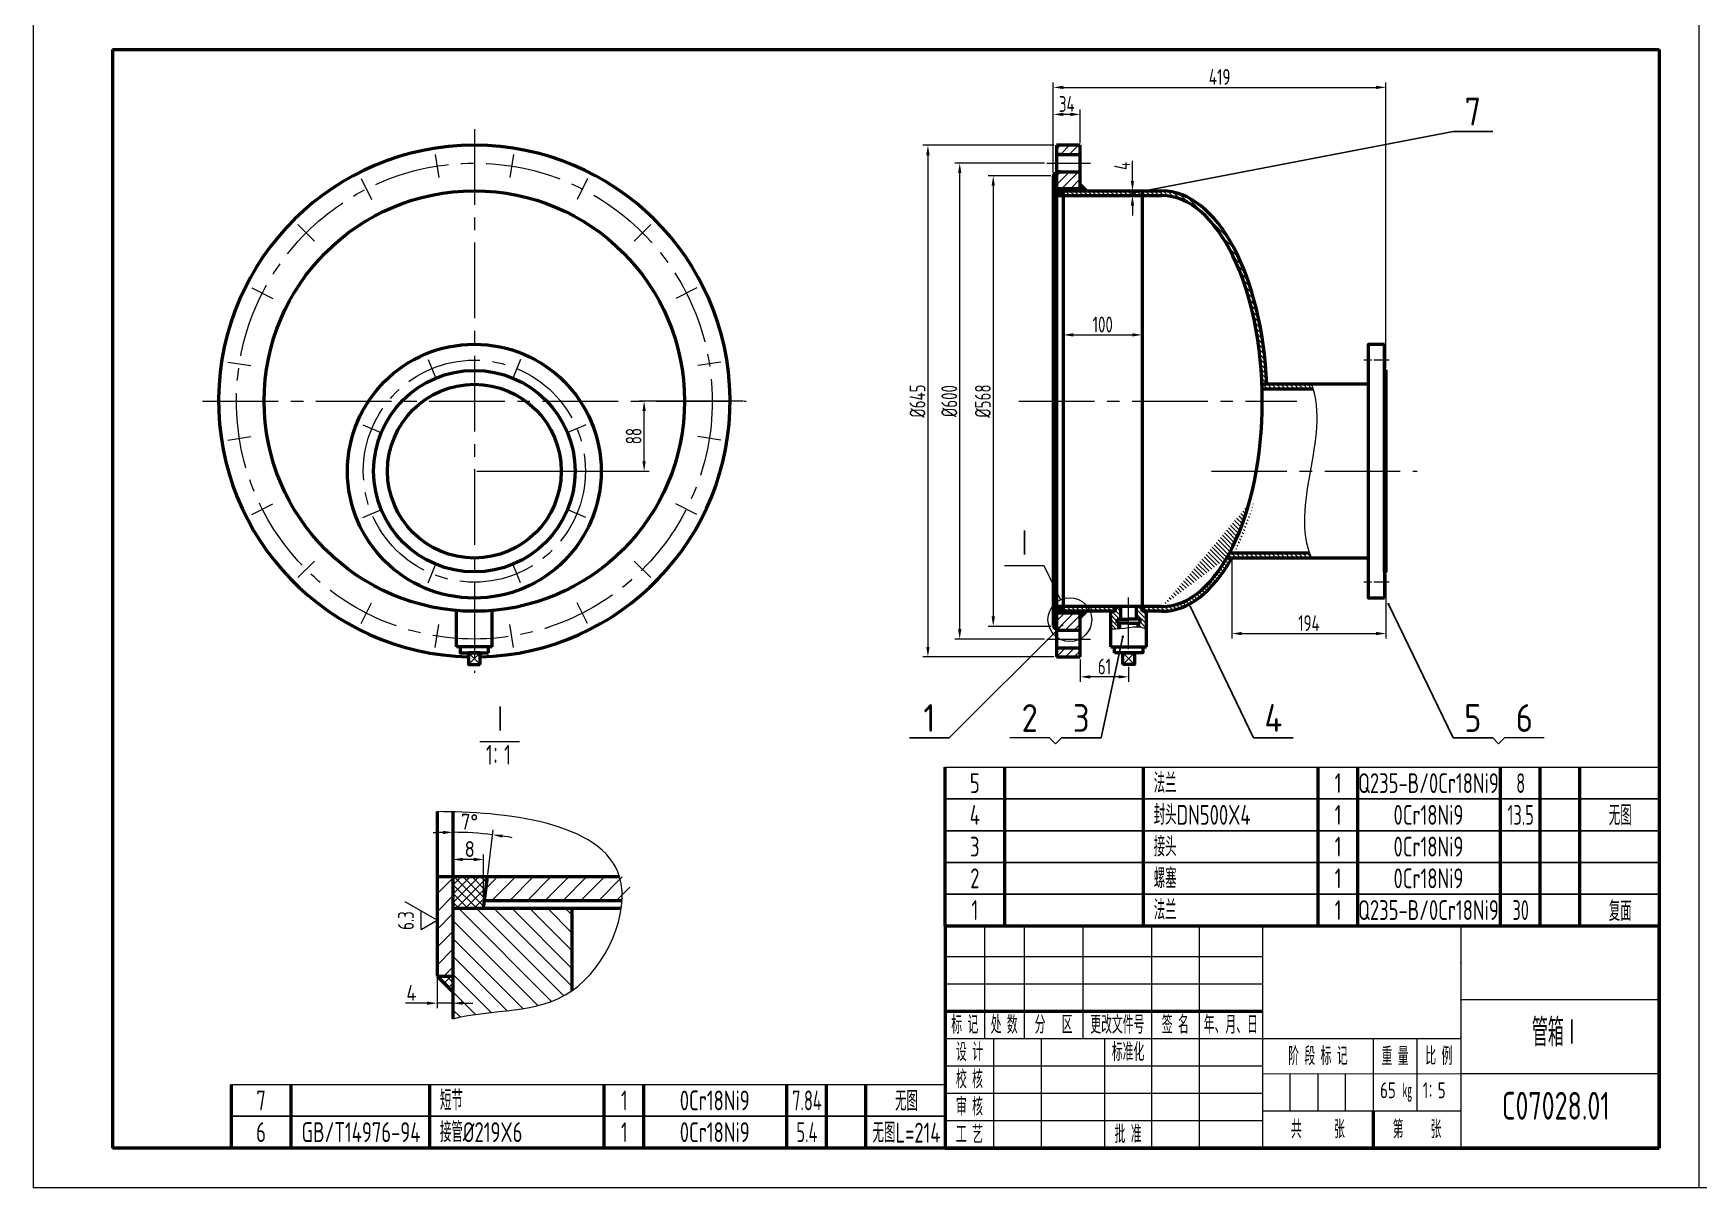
# Model space of a CAD drawing. Header units: millimetres. Extents: x 7535 to 9986, y -7836 to -7242.
# Drawn here: x 8235.3 to 8655.3, y -7836.4 to -7545.4 of the extents above; entities that cross this region are included whole.
import ezdxf
from ezdxf.enums import TextEntityAlignment as Align

# ---------------------------------------------------------------- set-up
doc = ezdxf.new("R2010")
doc.units = ezdxf.units.MM
doc.linetypes.add('CENTER2', pattern=[28.575, 19.05, -3.175, 3.175, -3.175])
for name, color, linetype, lineweight in [('中心线', 1, 'CENTER2', 15), ('剖面线', 2, 'Continuous', 20), ('尺寸线', 3, 'Continuous', 15), ('细实线', 4, 'Continuous', 15), ('轮廓线', 7, 'Continuous', 50)]:
    doc.layers.add(name, color=color, linetype=linetype, lineweight=lineweight)
doc.styles.add('HZ', font='gbenor.shx', dxfattribs={"bigfont": 'gbcbig.shx'})
doc.styles.add('工程字', font='gbenor.shx', dxfattribs={"width": 0.8, "bigfont": 'gbcbig.shx'})
doc.styles.add('文字3.5', font='SimSun.ttf', dxfattribs={"width": 0.5, "height": 3.5})
doc.styles.add('文字4.0', font='SimSun.ttf', dxfattribs={"width": 0.5, "height": 4})
doc.dimstyles.new('直径 1：5', dxfattribs={"dimtxt": 4, "dimasz": 2.5, "dimexe": 1.25, "dimexo": 0.625, "dimtad": 1, "dimdec": 0, "dimlfac": 5, "dimdsep": 46, "dimtxsty": '工程字', "dimcen": 2.5, "dimadec": 0, "dimazin": 0, "dimtfac": 1, "dimtdec": 0, "dimtmove": 0, "dimatfit": 0, "dimfxl": 0, "dimarcsym": 0})
pattern_1 = [(135, (17127.213, -282.8717), (1.12253202, 1.12253202), []), (45, (17127.213, -282.8717), (1.12253202, -1.12253202), [])]

# ---------------------------------------------------------------- blocks, each defined once
blk = doc.blocks.new('A3')
at = {"layer": '细实线'}
for p, q in [((-420, 297), (-420, 0)), ((-420, 297), (0, 297)), ((0, 297), (0, 0)), ((-180.15, 66), (-180.15, 37.6)), ((-170.15, 66), (-170.15, 37.6)), ((-155.23, 37.6), (-155.23, 66)), ((-137.99, 66), (-137.99, 10)), ((-126, 66), (-126, 10)), ((-109.99, 66), (-109.98, 10)), ((-59.99, 66), (-59.98, 10)), ((-190, 58.3), (-109.99, 58.3)), ((-190, 51.4), (-109.99, 51.4)), ((-10, 47.33), (-59.99, 47.32)), ((-190, 37.6), (-59.98, 37.6)), ((-177.82, 37.6), (-177.82, 10)), ((-165.82, 37.6), (-165.82, 10)), ((-149.82, 37.6), (-149.82, 10)), ((-82.07, 37.6), (-82.07, 19.33)), ((-71.07, 37.6), (-71.07, 19.33)), ((-190, 30.7), (-109.98, 30.7)), ((-59.98, 28.67), (-109.98, 28.66)), ((-103.12, 28.66), (-103.12, 19.33)), ((-96.01, 28.66), (-96.01, 19.33)), ((-89.12, 28.66), (-89.12, 19.33)), ((-10, 28.67), (-59.98, 28.67)), ((-190, 23.8), (-109.98, 23.8)), ((-190, 16.9), (-109.98, 16.9)), ((-59.98, 19.33), (-109.98, 19.32)), ((0, 0), (-420, 0))]:
    blk.add_line(p, q, dxfattribs=at)
for p in [(-59.99, 56.67), (-59.99, 47.33), (-10, 47.33), (-59.98, 38), (-59.98, 28.67), (-10, 28.67), (-59.98, 19.33)]:
    blk.add_point(p, dxfattribs=at)
at = {"layer": '轮廓线'}
for p, q in [((-400, 287), (-400, 10)), ((-400, 287), (-10, 287)), ((-10, 287), (-10, 10)), ((-190, 66), (-10, 66)), ((-190, 66), (-190, 10)), ((-10, 10), (-10, 66)), ((-190, 44.5), (-109.98, 44.5)), ((-82.07, 19.33), (-82.07, 10)), ((-10, 10), (-400, 10)), ((-190, 10), (-10, 10))]:
    blk.add_line(p, q, dxfattribs=at)
at = {"layer": '细实线', "linetype": 'Continuous', "style": '工程字', "width": 0.8}
for tag, height, p in [('1', 7, (-36.02, 35.64)), ('3', 4, (-78.37, 22.56)), ('4', 4, (-66.7, 22.56)), ('2', 7, (-36.02, 17.15))]:
    blk.add_attdef(tag, text='', height=height, dxfattribs=at).set_placement(p, align=Align.CENTER)
at = {"layer": '轮廓线', "attachment_point": 5}
for s, insert, char_height, width, style in [('标 记', (-185.08, 41.05), 4, 9.8461, '文字4.0'), ('处 数', (-175.15, 41.05), 4, 10, '文字4.0'), ('分   区', (-162.69, 41.05), 4, 14.9286, '文字4.0'), ('更改文件号', (-146.61, 41.05), 4, 17.2367, '文字4.0'), ('签 名', (-131.99, 41.05), 4, 11.9886, '文字4.0'), ('年、月、日', (-117.99, 41.05), 4, 16.0167, '文字4.0'), ('设 计', (-183.91, 34.15), 4, 12.181, '文字4.0'), ('标准化', (-143.9, 34.15), 4, 11.8301, '文字4.0'), ('阶 段 标 记', (-96.03, 33.13), 4, 27.9116, '文字4.0'), ('重 量', (-76.57, 33.13), 4, 11.0002, '文字4.0'), ('比 例', (-65.53, 33.13), 4, 11.0898, '文字4.0'), ('校 核', (-183.91, 27.25), 4, 12.181, '文字4.0'), ('kg', (-73.5, 24), 3.5, 4.8652, '文字3.5'), ('审 核', (-183.91, 20.35), 4, 12.181, '文字4.0'), ('共      张', (-96.03, 14.66), 4, 27.9082, '文字4.0'), ('第     张', (-71.02, 14.66), 4, 22.0936, '文字4.0'), ('工 艺', (-183.91, 13.45), 4, 12.181, '文字4.0'), ('批 准', (-143.9, 13.45), 4, 11.8301, '文字4.0')]:
    blk.add_mtext(s, dxfattribs=dict(at, insert=insert, char_height=char_height, width=width, style=style))
blk = doc.blocks.new('PL200-0.6RF')
at = {"layer": '中心线'}
for p, q in [((-140, 3.8), (-140, -27.9)), ((0, -39), (0, 13.8)), ((140, 3.8), (140, -27.9))]:
    blk.add_line(p, q, dxfattribs=at)
at = {"layer": '轮廓线'}
for p, q in [((-127, -2), (-160, -2)), ((127, -2), (160, -2))]:
    blk.add_line(p, q, dxfattribs=at)
for points in [[(127, 0), (-127, 0)], [(-160, -2), (-160, -22), (160, -22), (160, -2)]]:
    blk.add_lwpolyline(points, dxfattribs=at)
blk.add_lwpolyline([(-127, -2), (127, -2), (127, 0), (-127, 0)], close=True, dxfattribs=at)
blk = doc.blocks.new('明细表属性')
at = {"layer": '细实线'}
for p, q in [((-180, 8), (0, 8)), ((0, 0), (-180, 0))]:
    blk.add_line(p, q, dxfattribs=at)
at = {"layer": '轮廓线'}
for p, q in [((-180, 0), (-180, 8)), ((-165, 0), (-165, 8)), ((-130, 0), (-130, 8)), ((-86, 0), (-86, 8)), ((-76, 0), (-76, 8)), ((-40, 0), (-40, 8)), ((-30, 0), (-30, 8)), ((-20, 0), (-20, 8)), ((0, 8), (0, 0))]:
    blk.add_line(p, q, dxfattribs=at)
at = {"layer": '细实线', "lineweight": 15, "style": '工程字'}
for tag, width, p in [('8', 0.8, (-172.56, 4)), ('5', 0.8, (-80.94, 4)), ('4', 0.8, (-58.15, 4)), ('3', 0.7, (-34.89, 4)), ('2', 0.7, (-24.89, 4)), ('1', 0.8, (-9.78, 4))]:
    blk.add_attdef(tag, text='', height=5, dxfattribs=dict(at, width=width)).set_placement(p, align=Align.MIDDLE)
at = {"layer": '细实线', "lineweight": 15, "style": '工程字', "width": 0.8}
for tag, p in [('7', (-162.33, 4)), ('6', (-127.45, 4))]:
    blk.add_attdef(tag, text='', height=5, dxfattribs=at).set_placement(p, align=Align.MIDDLE_LEFT)
blk = doc.blocks.new('1')
at = {"layer": '尺寸线'}
for p, q in [((0, 0), (4.62, 8)), ((-2.31, 4), (2.31, 4)), ((-2.31, 4), (0, 0))]:
    blk.add_line(p, q, dxfattribs=at)
blk = doc.blocks.new('粗糙度2')
at = {"layer": '尺寸线'}
blk.add_blockref('1', (0, 0), dxfattribs=at)
at = {"layer": '尺寸线', "style": '工程字', "width": 0.8}
blk.add_attdef('1', (-3.85, 5.6), '', height=4, dxfattribs=at)

msp = doc.modelspace()

# ---------------------------------------------------------------- hatches: boundary and pattern name
at = {"layer": '剖面线'}
h = msp.add_hatch(dxfattribs=at)
h.set_pattern_fill('ANSI31', color=256, scale=0.5, style=0)
h.paths.add_polyline_path([(8499.29, -7573.6), (8493.29, -7573.6), (8493.29, -7575.9), (8499.29, -7575.9)])
h.paths.add_polyline_path([(8499.29, -7580.3), (8493.29, -7580.3), (8493.29, -7584.6), (8499.29, -7584.6)])
h = msp.add_hatch(dxfattribs=at)
h.set_pattern_fill('ANSI37', color=256, scale=0.1, angle=90, style=0)
h.paths.add_polyline_path([(8493.29, -7580.5), (8492.49, -7581.3), (8493.29, -7581.3)])
h = msp.add_hatch(dxfattribs=at)
h.set_pattern_fill('ANSI31', color=256, scale=0.25, angle=90, style=0)
h.paths.add_polyline_path([(8493.29, -7581.3), (8492.49, -7581.3), (8492.49, -7586.3), (8493.29, -7586.3)])
h = msp.add_hatch(dxfattribs=at)
h.set_pattern_fill('ANSI37', color=256, scale=0.1, angle=90, style=0)
h.paths.add_polyline_path([(8494.83, -7584.6), (8493.29, -7584.6), (8493.29, -7586.3), (8495.03, -7586.3)])
h = msp.add_hatch(dxfattribs=at)
h.set_pattern_fill('ANSI31', color=256, scale=0.25, angle=90, style=0)
h.paths.add_polyline_path([(8514.89, -7585.1), (8506.59, -7585.1), (8494.89, -7585.1), (8495.03, -7586.3), (8514.89, -7586.3)])
h = msp.add_hatch(dxfattribs=at)
h.set_pattern_fill('ANSI37', color=256, scale=0.1, angle=90, style=0)
h.set_pattern_definition([(225, (9e-10, -15276.19673), (-0.224506403, 0.224506403), []), (135, (9e-10, -15276.19673), (0.224506403, 0.224506403), [])])
h.paths.add_polyline_path([(8500.89, -7585.1), (8499.29, -7585.1), (8499.29, -7583.5)])
h = msp.add_hatch(dxfattribs=at)
h.set_pattern_fill('ANSI31', color=256, scale=0.25, angle=90, style=0)
edge = h.paths.add_edge_path()
edge.add_ellipse((8519.89, -7638.1), major_axis=(0, 53), ratio=0.5, start_angle=274.5813, end_angle=360)
edge.add_line((8519.89, -7585.1), (8514.89, -7585.1))
edge.add_line((8514.89, -7585.1), (8514.89, -7586.3))
edge.add_line((8514.89, -7586.3), (8519.89, -7586.3))
edge.add_ellipse((8519.89, -7638.1), major_axis=(0, 51.8), ratio=0.488417, start_angle=274.6877, end_angle=360, ccw=False)
edge.add_line((8545.1, -7633.87), (8546.3, -7633.87))
h = msp.add_hatch(dxfattribs=at)
h.set_pattern_fill('ANSI31', color=256, scale=0.25, angle=90, style=0)
edge = h.paths.add_edge_path()
edge.add_line((8557.62, -7633.87), (8545.1, -7633.87))
edge.add_ellipse((8519.89, -7638.1), major_axis=(0, 51.8), ratio=0.488417, start_angle=273.3571, end_angle=274.6877, ccw=False)
edge.add_line((8545.14, -7635.07), (8558.01, -7635.07))
edge.add_spline(control_points=[(8558.01, -7635.07), (8557.89, -7634.66), (8557.76, -7634.26), (8557.62, -7633.87)], knot_values=[0, 0, 0, 0, 6.326842, 6.326842, 6.326842, 6.326842], degree=3, periodic=0)
h = msp.add_hatch(dxfattribs=at)
h.set_pattern_fill('ANSI31', color=256, scale=0.25, angle=90, style=0)
edge = h.paths.add_edge_path()
edge.add_ellipse((8519.89, -7638.1), major_axis=(0, 53), ratio=0.5, start_angle=180, end_angle=221.7084)
edge.add_line((8537.52, -7677.67), (8536.22, -7677.67))
edge.add_ellipse((8519.89, -7638.1), major_axis=(0, 51.8), ratio=0.488417, start_angle=180, end_angle=220.1965, ccw=False)
edge.add_line((8519.89, -7689.9), (8514.89, -7689.9))
edge.add_line((8514.89, -7689.9), (8514.89, -7691.1))
edge.add_line((8514.89, -7691.1), (8519.89, -7691.1))
h = msp.add_hatch(dxfattribs=at)
h.set_pattern_fill('ANSI31', color=256, scale=0.25, angle=90, style=0)
edge = h.paths.add_edge_path()
edge.add_spline(control_points=[(8557.62, -7677.67), (8557.45, -7677.27), (8557.29, -7676.87), (8557.14, -7676.47)], knot_values=[212.491987, 212.491987, 212.491987, 212.491987, 219, 219, 219, 219], degree=3, periodic=0)
edge.add_line((8557.14, -7676.47), (8536.89, -7676.47))
edge.add_ellipse((8519.89, -7638.1), major_axis=(0, 51.8), ratio=0.488417, start_angle=220.1965, end_angle=222.2115, ccw=False)
edge.add_line((8536.22, -7677.67), (8557.62, -7677.67))
h = msp.add_hatch(dxfattribs=at)
h.set_pattern_fill('ANSI31', color=256, scale=0.25, angle=90, style=0)
h.paths.add_polyline_path([(8493.29, -7689.9), (8492.49, -7689.9), (8492.49, -7694.9), (8493.29, -7694.9)])
h = msp.add_hatch(dxfattribs=at)
h.set_pattern_fill('ANSI37', color=256, scale=0.1, angle=90, style=0)
h.paths.add_polyline_path([(8495.03, -7689.9), (8493.29, -7689.9), (8493.29, -7691.6), (8494.83, -7691.6)])
h = msp.add_hatch(dxfattribs=at)
h.set_pattern_fill('ANSI31', color=256, scale=0.25, angle=90, style=0)
h.paths.add_polyline_path([(8508.19, -7689.9), (8495.03, -7689.9), (8494.89, -7691.1), (8508.19, -7691.1)])
h = msp.add_hatch(dxfattribs=at)
h.set_pattern_fill('ANSI31', color=256, scale=0.25, angle=90, style=0)
edge = h.paths.add_edge_path()
edge.add_line((8509.49, -7689.9), (8508.19, -7689.9))
edge.add_line((8508.19, -7689.9), (8508.19, -7691.1))
edge.add_line((8508.19, -7691.1), (8506.99, -7691.1))
edge.add_line((8506.99, -7691.1), (8506.99, -7695.6))
edge.add_spline(control_points=[(8506.99, -7695.6), (8507.58, -7695.66), (8508.18, -7695.64), (8508.79, -7695.59)], knot_values=[36.098093, 36.098093, 36.098093, 36.098093, 45, 45, 45, 45], degree=3, periodic=0)
edge.add_line((8508.79, -7695.59), (8508.79, -7694.1))
edge.add_line((8508.79, -7694.1), (8508.62, -7694.1))
edge.add_line((8508.62, -7694.1), (8508.62, -7693.1))
edge.add_line((8508.62, -7693.1), (8509.49, -7693.1))
edge.add_line((8509.49, -7693.1), (8509.49, -7689.9))
edge = h.paths.add_edge_path()
edge.add_line((8515.99, -7691.1), (8514.79, -7691.1))
edge.add_line((8514.79, -7691.1), (8514.79, -7689.9))
edge.add_line((8514.79, -7689.9), (8513.49, -7689.9))
edge.add_line((8513.49, -7689.9), (8513.49, -7693.1))
edge.add_line((8513.49, -7693.1), (8514.36, -7693.1))
edge.add_line((8514.36, -7693.1), (8514.36, -7694.1))
edge.add_line((8514.36, -7694.1), (8514.19, -7694.1))
edge.add_line((8514.19, -7694.1), (8514.19, -7695.14))
edge.add_spline(control_points=[(8514.19, -7695.14), (8514.81, -7695.2), (8515.41, -7695.34), (8515.99, -7695.6)], knot_values=[0, 0, 0, 0, 9.520802, 9.520802, 9.520802, 9.520802], degree=3, periodic=0)
edge.add_line((8515.99, -7695.6), (8515.99, -7691.1))
h = msp.add_hatch(dxfattribs=at)
h.set_pattern_fill('ANSI31', color=256, scale=0.5, style=0)
h.paths.add_polyline_path([(8499.29, -7691.6), (8493.29, -7691.6), (8493.29, -7694.9), (8493.29, -7695.9), (8499.29, -7695.9)])
h.paths.add_polyline_path([(8499.29, -7700.3), (8493.29, -7700.3), (8493.29, -7702.6), (8499.29, -7702.6)])
h = msp.add_hatch(dxfattribs=at)
h.set_pattern_fill('ANSI37', color=256, scale=0.1, angle=90, style=0)
h.paths.add_polyline_path([(8500.89, -7691.1), (8499.29, -7691.1), (8499.29, -7692.7)])
h = msp.add_hatch(dxfattribs=at)
h.set_pattern_fill('ANSI37', color=256, scale=0.1, angle=90, style=0)
h.paths.add_polyline_path([(8493.29, -7694.9), (8492.49, -7694.9), (8493.29, -7695.7)])
h = msp.add_hatch(dxfattribs=at)
h.set_pattern_fill('ANSI31', color=256, angle=90, style=0)
h.set_pattern_definition([(45, (17138.589, -298.891), (2.245064, -2.245064), [])])
h.paths.add_polyline_path([(8337.07, -7758.07), (8341.07, -7758.07), (8341.07, -7783.07), (8337.07, -7783.07)])
h = msp.add_hatch(dxfattribs=at)
h.set_pattern_fill('ANSI37', color=256, scale=0.5, style=0)
h.set_pattern_definition(pattern_1)
h.paths.add_polyline_path([(8341.07, -7758.07), (8341.07, -7766.07), (8348.82, -7766.07), (8349.81, -7758.07)])
h = msp.add_hatch(dxfattribs=at)
h.set_pattern_fill('ANSI31', color=256, angle=90, style=0)
h.set_pattern_definition([(45, (17140.589, -298.891), (2.245064, -2.245064), [])])
edge = h.paths.add_edge_path()
edge.add_line((8349.81, -7758.07), (8385.12, -7758.07))
edge.add_spline(control_points=[(8385.12, -7758.07), (8385.67, -7759.91), (8385.86, -7761.94), (8385.73, -7764.07)], knot_values=[55.59162, 55.59162, 55.59162, 55.59162, 61.969534, 61.969534, 61.969534, 61.969534], degree=3, periodic=0)
edge.add_line((8385.73, -7764.07), (8349.07, -7764.07))
edge.add_line((8349.07, -7764.07), (8349.81, -7758.07))
h = msp.add_hatch(dxfattribs=at)
h.set_pattern_fill('ANSI31', color=256, style=0)
h.set_pattern_definition([(135, (17138.589, -298.891), (2.245064, 2.245064), [])])
edge = h.paths.add_edge_path()
edge.add_line((8341.07, -7766.07), (8341.07, -7793.82))
edge.add_spline(control_points=[(8341.07, -7793.82), (8351.01, -7791.24), (8362.41, -7792.78), (8371.07, -7786.81)], knot_values=[0, 0, 0, 0, 30.807281, 30.807281, 30.807281, 30.807281], degree=3, periodic=0)
edge.add_line((8371.07, -7786.81), (8371.07, -7766.07))
edge.add_line((8371.07, -7766.07), (8341.07, -7766.07))
h = msp.add_hatch(dxfattribs=at)
h.set_pattern_fill('ANSI37', color=256, scale=0.5, style=0)
h.set_pattern_definition(pattern_1)
h.paths.add_polyline_path([(8341.07, -7787.07), (8341.07, -7783.07), (8337.07, -7783.07)])

# ---------------------------------------------------------------- linework, layer by layer
at = {"layer": '中心线'}
for p, q in [((8346.48, -7569.58), (8346.48, -7706.61)), ((8336.63, -7575.92), (8337.55, -7581.75)), ((8346.48, -7575.52), (8346.48, -7588.54)), ((8356.32, -7575.92), (8355.4, -7581.75)), ((8490.89, -7578.1), (8501.83, -7578.1)), ((8317.9, -7582.01), (8320.58, -7587.27)), ((8375.05, -7582.01), (8372.38, -7587.27)), ((8301.96, -7593.59), (8306.14, -7597.76)), ((8390.99, -7593.59), (8386.82, -7597.76)), ((8290.39, -7609.52), (8295.64, -7612.2)), ((8402.56, -7609.52), (8397.31, -7612.2)), ((8284.3, -7628.25), (8290.13, -7629.17)), ((8334.82, -7627.63), (8336.7, -7632.16)), ((8358.13, -7627.63), (8356.25, -7632.16)), ((8408.65, -7628.25), (8402.83, -7629.17)), ((8277.96, -7638.1), (8414.99, -7638.1)), ((8483.82, -7638.1), (8553.88, -7638.1)), ((8284.3, -7647.95), (8290.13, -7647.02)), ((8318.34, -7644.11), (8322.87, -7645.99)), ((8374.61, -7644.11), (8370.08, -7645.99)), ((8408.65, -7647.95), (8402.83, -7647.02)), ((8532.37, -7655.77), (8584.26, -7655.77)), ((8290.39, -7666.68), (8295.64, -7664)), ((8402.56, -7666.68), (8397.31, -7664)), ((8318.34, -7667.42), (8322.87, -7665.54)), ((8374.61, -7667.42), (8370.08, -7665.54)), ((8301.96, -7682.61), (8306.14, -7678.44)), ((8334.82, -7683.9), (8336.7, -7679.37)), ((8358.13, -7683.9), (8356.25, -7679.37)), ((8390.99, -7682.61), (8386.82, -7678.44)), ((8317.9, -7694.19), (8320.58, -7688.93)), ((8375.05, -7694.19), (8372.38, -7688.93)), ((8511.49, -7700.68), (8511.49, -7687.65)), ((8336.63, -7700.27), (8337.55, -7694.45)), ((8356.32, -7700.27), (8355.4, -7694.45)), ((8490.89, -7698.1), (8501.83, -7698.1))]:
    msp.add_line(p, q, dxfattribs=at)
for centre, radius in [((8346.48, -7638.1), 60), ((8346.48, -7655.77), 28)]:
    msp.add_circle(centre, radius, dxfattribs=at)
at = {"layer": '尺寸线'}
for p, q in [((8492.49, -7580.67), (8492.49, -7557.76)), ((8494.99, -7559.01), (8573.89, -7559.01)), ((8576.39, -7629.74), (8576.39, -7557.76)), ((8492.49, -7580.67), (8492.49, -7564.56)), ((8496.79, -7565.81), (8494.99, -7565.81)), ((8499.29, -7572.97), (8499.29, -7564.56)), ((8492.66, -7573.6), (8459.62, -7573.6)), ((8460.87, -7576.1), (8460.87, -7700.1)), ((8490.26, -7578.1), (8467.64, -7578.1)), ((8468.89, -7695.6), (8468.89, -7580.6)), ((8512.45, -7582.6), (8512.45, -7577.52)), ((8491.86, -7581.3), (8476.09, -7581.3)), ((8477.34, -7583.8), (8477.34, -7692.4)), ((8511.82, -7585.1), (8511.2, -7585.1)), ((8512.45, -7586.3), (8512.45, -7585.1)), ((8511.82, -7586.3), (8511.2, -7586.3)), ((8512.45, -7588.8), (8512.45, -7591.3)), ((8495.03, -7621.15), (8495.03, -7620.16)), ((8497.53, -7621.41), (8512.39, -7621.41)), ((8514.89, -7621.15), (8514.89, -7620.16)), ((8414.37, -7638.1), (8388.04, -7638.1)), ((8389.29, -7653.27), (8389.29, -7640.6)), ((8347.1, -7655.77), (8390.54, -7655.77)), ((8480.14, -7679.52), (8490.14, -7679.52)), ((8490.14, -7679.52), (8494.28, -7688.21)), ((8537.52, -7678.29), (8537.52, -7697.97)), ((8576.39, -7681.79), (8576.39, -7697.97)), ((8490.26, -7698.1), (8467.64, -7698.1)), ((8491.86, -7694.9), (8476.09, -7694.9)), ((8540.02, -7696.72), (8573.89, -7696.72)), ((8492.66, -7702.6), (8459.62, -7702.6)), ((8499.29, -7703.22), (8499.29, -7708.89)), ((8511.49, -7705.12), (8511.49, -7708.89)), ((8508.99, -7707.64), (8501.79, -7707.64)), ((8491.55, -7723.04), (8481.55, -7723.04)), ((8493.05, -7724.54), (8491.55, -7723.04)), ((8494.55, -7723.04), (8493.05, -7724.54)), ((8604.79, -7724.54), (8603.3, -7723.04)), ((8606.29, -7723.04), (8604.79, -7724.54)), ((8616.29, -7723.04), (8606.29, -7723.04)), ((8347.89, -7723.92), (8357.89, -7723.92)), ((8349.88, -7757.45), (8351.26, -7746.2)), ((8341.07, -7756.31), (8341.07, -7752.43)), ((8348.82, -7765.45), (8348.82, -7752.43)), ((8346.32, -7753.68), (8343.57, -7753.68)), ((8337.07, -7783.7), (8337.07, -7791.17)), ((8341.07, -7783.7), (8341.07, -7791.17)), ((8334.57, -7789.92), (8329.15, -7789.92)), ((8341.07, -7789.92), (8337.07, -7789.92)), ((8343.57, -7789.92), (8346.07, -7789.92))]:
    msp.add_line(p, q, dxfattribs=at)
msp.add_circle((8496.66, -7693.19), 5.52, dxfattribs=at)
for start, end in [(91.7385, 93.477), (83, 90), (79.523, 81.2615)]:
    msp.add_arc((8341.07, -7829.23), 82.4, start, end, dxfattribs=at)
for points in [[(8494.99, -7558.59), (8494.99, -7559.43), (8492.49, -7559.01)], [(8573.89, -7558.59), (8573.89, -7559.43), (8576.39, -7559.01)], [(8494.99, -7565.4), (8494.99, -7566.23), (8492.49, -7565.81)], [(8496.79, -7565.4), (8496.79, -7566.23), (8499.29, -7565.81)], [(8460.45, -7576.1), (8461.28, -7576.1), (8460.87, -7573.6)], [(8468.47, -7580.6), (8469.3, -7580.6), (8468.89, -7578.1)], [(8476.93, -7583.8), (8477.76, -7583.8), (8477.34, -7581.3)], [(8512.03, -7582.6), (8512.86, -7582.6), (8512.45, -7585.1)], [(8512.03, -7588.8), (8512.86, -7588.8), (8512.45, -7586.3)], [(8497.53, -7620.99), (8497.53, -7621.83), (8495.03, -7621.41)], [(8512.39, -7620.99), (8512.39, -7621.83), (8514.89, -7621.41)], [(8388.87, -7640.6), (8389.71, -7640.6), (8389.29, -7638.1)], [(8388.87, -7653.27), (8389.71, -7653.27), (8389.29, -7655.77)], [(8476.93, -7692.4), (8477.76, -7692.4), (8477.34, -7694.9)], [(8468.47, -7695.6), (8469.3, -7695.6), (8468.89, -7698.1)], [(8540.02, -7696.3), (8540.02, -7697.14), (8537.52, -7696.72)], [(8573.89, -7696.3), (8573.89, -7697.14), (8576.39, -7696.72)], [(8460.45, -7700.1), (8461.28, -7700.1), (8460.87, -7702.6)], [(8501.79, -7707.23), (8501.79, -7708.06), (8499.29, -7707.64)], [(8508.99, -7707.23), (8508.99, -7708.06), (8511.49, -7707.64)], [(8338.56, -7746.45), (8338.58, -7747.29), (8341.07, -7746.83)], [(8353.53, -7748.2), (8353.65, -7747.38), (8351.11, -7747.45)], [(8343.57, -7753.26), (8343.57, -7754.1), (8341.07, -7753.68)], [(8346.32, -7753.26), (8346.32, -7754.1), (8348.82, -7753.68)], [(8334.57, -7789.5), (8334.57, -7790.34), (8337.07, -7789.92)], [(8343.57, -7789.5), (8343.57, -7790.34), (8341.07, -7789.92)]]:
    msp.add_solid(points, dxfattribs=at)
at = {"layer": '细实线'}
for p, q in [((8508.79, -7695.59), (8508.79, -7694.1)), ((8514.19, -7695.14), (8514.19, -7694.1)), ((8347.93, -7701.59), (8345.02, -7704.5)), ((8345.02, -7701.59), (8347.93, -7704.5)), ((8512.94, -7701.59), (8510.03, -7704.5)), ((8510.03, -7701.59), (8512.94, -7704.5))]:
    msp.add_line(p, q, dxfattribs=at)
for points, start_tangent, end_tangent in [([(8557.62, -7633.87), (8557.62, -7677.67)], (0.333635, -0.942702), (0.402703, -0.915331)), ([(8515.99, -7695.6), (8506.99, -7695.6)], (-0.910686, 0.413099), (-0.995099, 0.098882)), ([(8341.07, -7793.82), (8371.07, -7786.81), (8383.12, -7758.07), (8337.07, -7741.62)], (0.967952, 0.251134), (-1, 0))]:
    msp.add_spline(points, degree=3, dxfattribs=dict(at, start_tangent=start_tangent, end_tangent=end_tangent))
at = {"layer": '轮廓线'}
for p, q in [((8499.29, -7573.6), (8493.29, -7573.6)), ((8493.29, -7573.6), (8493.29, -7694.9)), ((8494.29, -7575.9), (8493.29, -7575.9)), ((8493.29, -7575.9), (8499.29, -7575.9)), ((8499.29, -7585.1), (8499.29, -7573.6)), ((8492.49, -7581.3), (8493.29, -7580.5)), ((8494.29, -7580.3), (8493.29, -7580.3)), ((8493.29, -7580.3), (8499.29, -7580.3)), ((8492.49, -7581.3), (8492.49, -7694.9)), ((8492.49, -7581.3), (8493.29, -7581.3)), ((8499.29, -7584.6), (8493.29, -7584.6)), ((8494.83, -7584.6), (8495.03, -7586.3)), ((8494.89, -7585.1), (8506.59, -7585.1)), ((8499.29, -7583.5), (8500.89, -7585.1)), ((8506.59, -7585.1), (8519.89, -7585.1)), ((8514.89, -7585.1), (8514.89, -7691.1)), ((8492.49, -7586.3), (8519.89, -7586.3)), ((8495.03, -7689.9), (8495.03, -7586.3)), ((8571.99, -7633.87), (8545.1, -7633.87)), ((8558.01, -7635.07), (8545.14, -7635.07)), ((8557.14, -7676.47), (8536.89, -7676.47)), ((8571.99, -7677.67), (8536.22, -7677.67)), ((8519.89, -7689.9), (8492.49, -7689.9)), ((8494.83, -7691.6), (8495.03, -7689.9)), ((8508.19, -7691.1), (8508.19, -7689.9)), ((8509.49, -7693.1), (8509.49, -7689.9)), ((8513.49, -7693.1), (8513.49, -7689.9)), ((8514.79, -7689.9), (8514.79, -7691.1)), ((8341.98, -7700.1), (8341.98, -7691.1)), ((8350.98, -7700.1), (8350.98, -7691.1)), ((8499.29, -7691.6), (8493.29, -7691.6)), ((8508.19, -7691.1), (8494.89, -7691.1)), ((8499.29, -7702.6), (8499.29, -7691.1)), ((8499.29, -7692.7), (8500.89, -7691.1)), ((8506.99, -7700.1), (8506.99, -7691.1)), ((8508.62, -7694.1), (8508.62, -7693.1)), ((8508.62, -7693.1), (8511.49, -7693.1)), ((8509.14, -7694.1), (8508.62, -7694.1)), ((8511.49, -7694.1), (8509.14, -7694.1)), ((8509.14, -7694.1), (8509.14, -7695.56)), ((8514.36, -7693.1), (8511.49, -7693.1)), ((8511.49, -7694.1), (8513.83, -7694.1)), ((8513.83, -7694.1), (8514.19, -7694.1)), ((8513.83, -7694.1), (8513.83, -7695.12)), ((8514.19, -7694.1), (8514.36, -7694.1)), ((8514.36, -7694.1), (8514.36, -7693.1)), ((8519.89, -7691.1), (8514.79, -7691.1)), ((8515.99, -7700.1), (8515.99, -7691.1)), ((8492.49, -7694.9), (8493.29, -7694.9)), ((8492.49, -7694.9), (8493.29, -7695.7)), ((8493.29, -7694.9), (8493.29, -7702.6)), ((8493.29, -7695.9), (8499.29, -7695.9)), ((8343.78, -7700.1), (8341.98, -7700.1)), ((8344.13, -7700.1), (8343.78, -7700.1)), ((8350.98, -7700.1), (8344.13, -7700.1)), ((8493.29, -7700.3), (8499.29, -7700.3)), ((8493.29, -7702.6), (8499.29, -7702.6)), ((8506.99, -7700.1), (8513.83, -7700.1)), ((8513.83, -7700.1), (8514.19, -7700.1)), ((8514.19, -7700.1), (8515.99, -7700.1)), ((8337.07, -7741.62), (8337.07, -7783.07)), ((8341.07, -7741.67), (8341.07, -7793.82)), ((8341.07, -7758.07), (8337.07, -7758.07)), ((8383.12, -7758.07), (8341.07, -7758.07)), ((8348.82, -7766.07), (8349.81, -7758.07)), ((8383.73, -7764.07), (8349.07, -7764.07)), ((8383.53, -7766.07), (8341.07, -7766.07)), ((8371.07, -7766.07), (8371.07, -7786.81)), ((8337.07, -7783.07), (8341.07, -7783.07)), ((8337.07, -7783.07), (8341.07, -7787.07))]:
    msp.add_line(p, q, dxfattribs=at)
for points in [[(8350.05, -7701.59), (8350.05, -7700.1), (8342.91, -7700.1), (8342.91, -7701.59)], [(8347.93, -7704.5), (8347.93, -7701.59), (8345.02, -7701.59), (8345.02, -7704.5)], [(8507.92, -7701.59), (8507.92, -7700.1), (8515.06, -7700.1), (8515.06, -7701.59)], [(8510.03, -7704.5), (8510.03, -7701.59), (8512.94, -7701.59), (8512.94, -7704.5)]]:
    msp.add_lwpolyline(points, close=True, dxfattribs=at)
for centre, radius in [((8346.48, -7638.1), 53), ((8346.48, -7655.77), 32), ((8346.48, -7655.77), 25.4), ((8346.48, -7655.77), 21.9)]:
    msp.add_circle(centre, radius, dxfattribs=at)
for start, end in [(90, 268.7068), (271.2932, 90)]:
    msp.add_arc((8346.48, -7638.1), 64.5, start, end, dxfattribs=at)
for major_axis, ratio, start_param, end_param in [((0, 53), 0.5, 4.792348, 6.283185), ((0, 51.8), 0.488417, 3.141593, 6.283185), ((0, 53), 0.5, 3.141593, 3.869541)]:
    msp.add_ellipse((8519.89, -7638.1), major_axis=major_axis, ratio=ratio, start_param=start_param, end_param=end_param, dxfattribs=at)

# ---------------------------------------------------------------- block references
at = {"layer": '尺寸线'}
for p, values in [((8655.25, -7836.43), {'1': '管箱Ⅰ', '2': 'C07028.01', '3': '65', '4': '1：5'}), ((9075.25, -7836.43), {'1': '管箱Ⅱ', '2': 'C07028.08', '3': '65', '4': '1：5'})]:
    msp.add_blockref('A3', p, dxfattribs=at).add_auto_attribs(values)
ref = msp.add_blockref('明细表属性', (8645.25, -7738.43), dxfattribs=at)
ref.add_attrib('8', '5', dxfattribs={"layer": '细实线', "color": 2, "lineweight": 15, "height": 5, "style": '工程字', "width": 0.8}).set_placement((8472.69, -7734.43), align=Align.MIDDLE)
ref.add_attrib('6', '法兰', dxfattribs={"layer": '细实线', "color": 2, "lineweight": 15, "height": 5, "style": '工程字', "width": 0.8}).set_placement((8517.81, -7734.43), align=Align.MIDDLE_LEFT)
ref.add_attrib('5', '1', dxfattribs={"layer": '细实线', "color": 2, "lineweight": 15, "height": 5, "style": '工程字', "width": 0.8}).set_placement((8564.31, -7734.43), align=Align.MIDDLE)
ref.add_attrib('4', 'Q235-B/0Cr18Ni9', dxfattribs={"layer": '细实线', "color": 2, "lineweight": 15, "height": 5, "style": '工程字', "width": 0.8}).set_placement((8587.1, -7734.43), align=Align.MIDDLE)
ref.add_attrib('3', '8', dxfattribs={"layer": '细实线', "color": 2, "lineweight": 15, "height": 5, "style": '工程字', "width": 0.7}).set_placement((8610.36, -7734.43), align=Align.MIDDLE)
ref = msp.add_blockref('明细表属性', (8645.25, -7746.43), dxfattribs=at)
ref.add_attrib('8', '4', dxfattribs={"layer": '细实线', "color": 2, "lineweight": 15, "height": 5, "style": '工程字', "width": 0.8}).set_placement((8472.69, -7742.43), align=Align.MIDDLE)
ref.add_attrib('6', '封头DN500X4', dxfattribs={"layer": '细实线', "color": 2, "lineweight": 15, "height": 5, "style": '工程字', "width": 0.8}).set_placement((8517.81, -7742.43), align=Align.MIDDLE_LEFT)
ref.add_attrib('5', '1', dxfattribs={"layer": '细实线', "color": 2, "lineweight": 15, "height": 5, "style": '工程字', "width": 0.8}).set_placement((8564.31, -7742.43), align=Align.MIDDLE)
ref.add_attrib('4', '0Cr18Ni9', dxfattribs={"layer": '细实线', "color": 2, "lineweight": 15, "height": 5, "style": '工程字', "width": 0.8}).set_placement((8587.1, -7742.43), align=Align.MIDDLE)
ref.add_attrib('3', '13.5', dxfattribs={"layer": '细实线', "color": 2, "lineweight": 15, "height": 5, "style": '工程字', "width": 0.7}).set_placement((8610.36, -7742.43), align=Align.MIDDLE)
ref.add_attrib('1', '无图', dxfattribs={"layer": '细实线', "color": 2, "lineweight": 15, "height": 5, "style": '工程字', "width": 0.8}).set_placement((8635.47, -7742.43), align=Align.MIDDLE)
ref = msp.add_blockref('明细表属性', (8645.25, -7754.43), dxfattribs=at)
ref.add_attrib('8', '3', dxfattribs={"layer": '细实线', "color": 2, "lineweight": 15, "height": 5, "style": '工程字', "width": 0.8}).set_placement((8472.69, -7750.43), align=Align.MIDDLE)
ref.add_attrib('6', '接头', dxfattribs={"layer": '细实线', "color": 2, "lineweight": 15, "height": 5, "style": '工程字', "width": 0.8}).set_placement((8517.81, -7750.43), align=Align.MIDDLE_LEFT)
ref.add_attrib('5', '1', dxfattribs={"layer": '细实线', "color": 2, "lineweight": 15, "height": 5, "style": '工程字', "width": 0.8}).set_placement((8564.31, -7750.43), align=Align.MIDDLE)
ref.add_attrib('4', '0Cr18Ni9', dxfattribs={"layer": '细实线', "color": 2, "lineweight": 15, "height": 5, "style": '工程字', "width": 0.8}).set_placement((8587.1, -7750.43), align=Align.MIDDLE)
ref = msp.add_blockref('明细表属性', (8645.25, -7762.43), dxfattribs=at)
ref.add_attrib('8', '2', dxfattribs={"layer": '细实线', "color": 2, "lineweight": 15, "height": 5, "style": '工程字', "width": 0.8}).set_placement((8472.69, -7758.43), align=Align.MIDDLE)
ref.add_attrib('6', '螺塞', dxfattribs={"layer": '细实线', "color": 2, "lineweight": 15, "height": 5, "style": '工程字', "width": 0.8}).set_placement((8517.81, -7758.43), align=Align.MIDDLE_LEFT)
ref.add_attrib('5', '1', dxfattribs={"layer": '细实线', "color": 2, "lineweight": 15, "height": 5, "style": '工程字', "width": 0.8}).set_placement((8564.31, -7758.43), align=Align.MIDDLE)
ref.add_attrib('4', '0Cr18Ni9', dxfattribs={"layer": '细实线', "color": 2, "lineweight": 15, "height": 5, "style": '工程字', "width": 0.8}).set_placement((8587.1, -7758.43), align=Align.MIDDLE)
ref = msp.add_blockref('明细表属性', (8645.25, -7770.43), dxfattribs=at)
ref.add_attrib('8', '1', dxfattribs={"layer": '细实线', "color": 2, "lineweight": 15, "height": 5, "style": '工程字', "width": 0.8}).set_placement((8472.69, -7766.43), align=Align.MIDDLE)
ref.add_attrib('6', '法兰', dxfattribs={"layer": '细实线', "color": 2, "lineweight": 15, "height": 5, "style": '工程字', "width": 0.8}).set_placement((8517.81, -7766.43), align=Align.MIDDLE_LEFT)
ref.add_attrib('5', '1', dxfattribs={"layer": '细实线', "color": 2, "lineweight": 15, "height": 5, "style": '工程字', "width": 0.8}).set_placement((8564.31, -7766.43), align=Align.MIDDLE)
ref.add_attrib('4', 'Q235-B/0Cr18Ni9', dxfattribs={"layer": '细实线', "color": 2, "lineweight": 15, "height": 5, "style": '工程字', "width": 0.8}).set_placement((8587.1, -7766.43), align=Align.MIDDLE)
ref.add_attrib('3', '30', dxfattribs={"layer": '细实线', "color": 2, "lineweight": 15, "height": 5, "style": '工程字', "width": 0.7}).set_placement((8610.36, -7766.43), align=Align.MIDDLE)
ref.add_attrib('1', '复面', dxfattribs={"layer": '细实线', "color": 2, "lineweight": 15, "height": 5, "style": '工程字', "width": 0.8}).set_placement((8635.47, -7766.43), align=Align.MIDDLE)
ref = msp.add_blockref('明细表属性', (8465.25, -7818.43), dxfattribs=at)
ref.add_attrib('8', '7', dxfattribs={"layer": '细实线', "color": 2, "lineweight": 15, "height": 5, "style": '工程字', "width": 0.8}).set_placement((8292.69, -7814.43), align=Align.MIDDLE)
ref.add_attrib('6', '短节', dxfattribs={"layer": '细实线', "color": 2, "lineweight": 15, "height": 5, "style": '工程字', "width": 0.8}).set_placement((8337.81, -7814.43), align=Align.MIDDLE_LEFT)
ref.add_attrib('5', '1', dxfattribs={"layer": '细实线', "color": 2, "lineweight": 15, "height": 5, "style": '工程字', "width": 0.8}).set_placement((8384.31, -7814.43), align=Align.MIDDLE)
ref.add_attrib('4', '0Cr18Ni9', dxfattribs={"layer": '细实线', "color": 2, "lineweight": 15, "height": 5, "style": '工程字', "width": 0.8}).set_placement((8407.1, -7814.43), align=Align.MIDDLE)
ref.add_attrib('3', '7.84', dxfattribs={"layer": '细实线', "color": 2, "lineweight": 15, "height": 5, "style": '工程字', "width": 0.7}).set_placement((8430.36, -7814.43), align=Align.MIDDLE)
ref.add_attrib('1', '无图', dxfattribs={"layer": '细实线', "color": 2, "lineweight": 15, "height": 5, "style": '工程字', "width": 0.8}).set_placement((8455.47, -7814.43), align=Align.MIDDLE)
ref = msp.add_blockref('明细表属性', (8465.25, -7826.43), dxfattribs=at)
ref.add_attrib('8', '6', dxfattribs={"layer": '细实线', "color": 2, "lineweight": 15, "height": 5, "style": '工程字', "width": 0.8}).set_placement((8292.69, -7822.43), align=Align.MIDDLE)
ref.add_attrib('7', 'GB/T14976-94', dxfattribs={"layer": '细实线', "color": 2, "lineweight": 15, "height": 5, "style": '工程字', "width": 0.8}).set_placement((8302.92, -7822.43), align=Align.MIDDLE_LEFT)
ref.add_attrib('6', '接管%%C219X6', dxfattribs={"layer": '细实线', "color": 2, "lineweight": 15, "height": 5, "style": '工程字', "width": 0.8}).set_placement((8337.81, -7822.43), align=Align.MIDDLE_LEFT)
ref.add_attrib('5', '1', dxfattribs={"layer": '细实线', "color": 2, "lineweight": 15, "height": 5, "style": '工程字', "width": 0.8}).set_placement((8384.31, -7822.43), align=Align.MIDDLE)
ref.add_attrib('4', '0Cr18Ni9', dxfattribs={"layer": '细实线', "color": 2, "lineweight": 15, "height": 5, "style": '工程字', "width": 0.8}).set_placement((8407.1, -7822.43), align=Align.MIDDLE)
ref.add_attrib('3', '5.4', dxfattribs={"layer": '细实线', "color": 2, "lineweight": 15, "height": 5, "style": '工程字', "width": 0.7}).set_placement((8430.36, -7822.43), align=Align.MIDDLE)
ref.add_attrib('1', '无图L=214', dxfattribs={"layer": '细实线', "color": 2, "lineweight": 15, "height": 5, "style": '工程字', "width": 0.8}).set_placement((8455.47, -7822.43), align=Align.MIDDLE)
at = {"layer": '轮廓线', "xscale": -0.2, "yscale": 0.2, "zscale": 0.2, "rotation": 270}
msp.add_blockref('PL200-0.6RF', (8576.39, -7655.77), dxfattribs=at)
at = {"layer": '轮廓线'}
ref = msp.add_blockref('粗糙度2', (8337.07, -7769.02), dxfattribs=dict(at, rotation=90))
ref.add_attrib('1', '6.3', (8331.22, -7771.44), dxfattribs={"layer": '尺寸线', "height": 4, "rotation": 90, "style": '工程字', "width": 0.8})

# ---------------------------------------------------------------- texts
at = {"layer": '尺寸线', "char_height": 4, "attachment_point": 5}
for s, insert, style in [('419', (8534.44, -7556.38), '工程字'), ('34', (8495.89, -7563.19), '工程字'), ('100', (8504.96, -7618.79), '工程字'), ('194', (8556.95, -7694.09), '工程字'), ('61', (8505.39, -7705.02), '工程字'), ('8', (8345.31, -7751.06), 'HZ'), ('4', (8330.61, -7787.3), 'HZ')]:
    msp.add_mtext(s, dxfattribs=dict(at, insert=insert, style=style))
at = {"layer": '尺寸线', "attachment_point": 5}
for s, insert, char_height, width, style in [('7', (8598.28, -7565.09), 7, 9.9711, 'HZ'), ('Ⅰ', (8485.23, -7674.02), 7, 10.1839, '工程字'), ('Ⅰ', (8352.98, -7718.41), 7, 10.1839, '工程字'), ('1', (8461.24, -7718.01), 7, 9.9711, 'HZ'), ('2', (8486.54, -7718.01), 7, 9.9711, 'HZ'), ('3', (8499.54, -7718.01), 7, 9.9711, 'HZ'), ('4', (8547.99, -7718.01), 7, 9.9711, 'HZ'), ('5', (8598.28, -7718.01), 7, 9.9711, 'HZ'), ('6', (8611.28, -7718.01), 7, 9.9711, 'HZ'), ('1：1', (8352.54, -7727.28), 5, 14.5515, '工程字')]:
    msp.add_mtext(s, dxfattribs=dict(at, insert=insert, char_height=char_height, width=width, style=style))
at = {"layer": '尺寸线', "char_height": 4, "attachment_point": 5}
for s, insert, rotation, style in [('4', (8509.82, -7578.81), 90, '工程字'), ('%%C645', (8458.24, -7638.1), 90, '工程字'), ('%%C600', (8466.26, -7638.1), 90, '工程字'), ('%%C568', (8474.72, -7638.1), 90, '工程字'), ('88', (8386.66, -7646.93), 90, '工程字'), ('7°', (8345.21, -7744.2), 357.2121, 'HZ')]:
    msp.add_mtext(s, dxfattribs=dict(at, insert=insert, rotation=rotation, style=style))

# ---------------------------------------------------------------- leaders
at = {"layer": '尺寸线'}
for points in [[(8512.45, -7585.7), (8593.3, -7570.12), (8603.3, -7570.12)], [(8526.72, -7689.3), (8543.01, -7723.04), (8553.01, -7723.04)], [(8577.01, -7689.3), (8593.3, -7723.04), (8603.3, -7723.04)], [(8494.72, -7694.57), (8466.25, -7723.04), (8456.25, -7723.04)], [(8510.03, -7697.49), (8504.55, -7723.04), (8494.55, -7723.04)]]:
    msp.add_leader(points, dimstyle='直径 1：5', override={"dimgap": 0.625, "dimtad": 0, "dimldrblk": 'DotSmall'}, dxfattribs=at)

doc.saveas('drawing.dxf')
